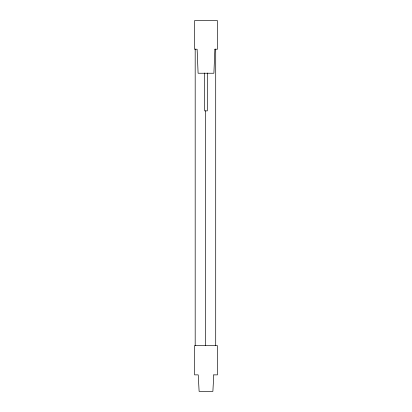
<?xml version="1.0" encoding="UTF-8"?>
<svg xmlns="http://www.w3.org/2000/svg" width="412" height="412" viewBox="0 0 412 412"><rect width="100%" height="100%" fill="white"/><g stroke="black" fill="none" stroke-linecap="round" stroke-linejoin="round"><path stroke-width="0.62" d="M215.708 345.632L215.708 49.069M207.308 73.032L207.308 110.874L204.692 110.874L204.692 73.032M205.444 110.828L205.444 345.632M195.185 49.069L195.185 345.632M214.873 49.219L213.905 73.238L198.095 73.238L197.127 49.219L194.572 49.219L194.572 20.6L217.438 20.6L217.438 49.219L214.873 49.219M213.766 374.874L212.88 391.4L199.12 391.4L198.234 374.874L194.562 374.874L194.562 345.642L217.438 345.642L217.438 374.874L213.766 374.874"/></g></svg>
